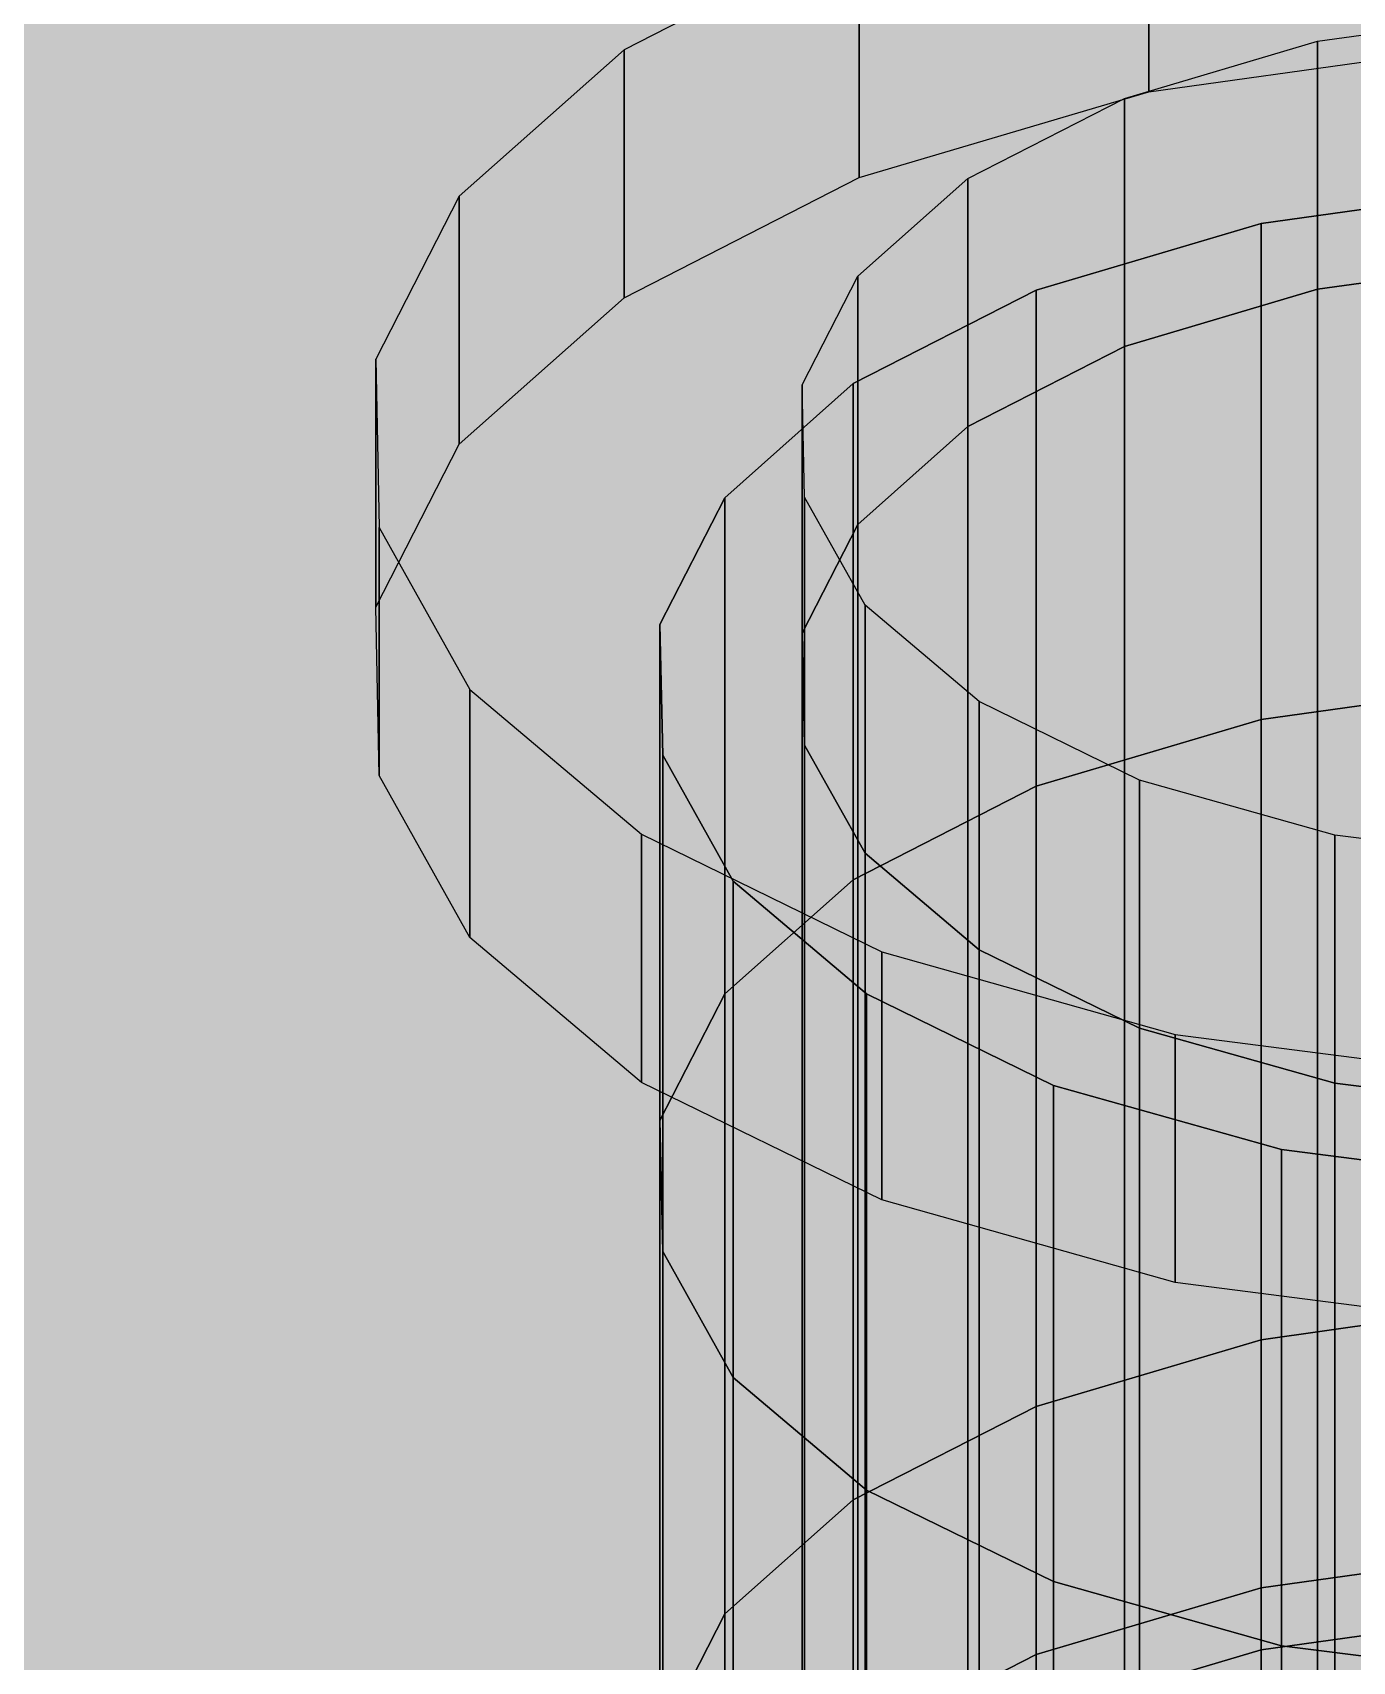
# Model space of a CAD drawing. Header units: millimetres. Extents: x 50 to 612415, y 2 to 4150.
# Drawn here: x 484227.06 to 484241.64, y 1989.21 to 2007.19 of the extents above; entities that cross this region are included whole.
import ezdxf

# ---------------------------------------------------------------- set-up
doc = ezdxf.new("R2010")
doc.units = ezdxf.units.MM
doc.layers.add('HATCH', color=8, linetype='Continuous', lineweight=9)
doc.layers.add('OUTLINE', color=7, linetype='Continuous', lineweight=25)

msp = doc.modelspace()

# ---------------------------------------------------------------- hatches: boundary and pattern name
at = {"layer": 'HATCH', "true_color": 0xccae87}
for points in [[(484234.708, 2002.056), (484038.756, 2077.329), (484036.735, 2076.296)], [(484038.756, 2077.329), (484243.416, 2005.474), (484246.306, 2005.49)], [(484038.756, 2077.329), (484246.306, 2005.49), (484249.105, 2005.131)], [(484038.756, 2077.329), (484240.633, 2005.085), (484243.416, 2005.474)], [(484038.756, 2077.329), (484238.146, 2004.349), (484240.633, 2005.085)], [(484038.756, 2077.329), (484236.125, 2003.316), (484238.146, 2004.349)], [(484234.708, 2002.056), (484236.125, 2003.316), (484038.756, 2077.329)], [(483655.087, 1297.024), (484234.023, 1999.212), (484023.257, 2076.222)], [(484234.708, 2002.056), (484025.776, 2075.514), (484023.257, 2076.222)], [(484233.991, 2000.657), (484234.708, 2002.056), (484023.257, 2076.222)], [(484234.023, 1999.212), (484233.991, 2000.657), (484023.257, 2076.222)], [(484234.708, 2002.056), (484036.735, 2076.296), (484034.248, 2075.56)], [(484234.708, 2002.056), (484028.575, 2075.155), (484025.776, 2075.514)], [(484234.708, 2002.056), (484034.248, 2075.56), (484031.465, 2075.171)], [(484234.708, 2002.056), (484031.465, 2075.171), (484028.575, 2075.155)], [(484040.173, 2073.11), (484038.756, 2071.851), (484251.624, 1998.944)], [(484251.624, 1998.944), (484038.756, 2071.851), (484040.173, 2073.11)], [(484760.546, 2048.287), (484040.173, 2073.11), (484251.624, 1998.944)], [(484251.624, 1998.944), (484040.173, 2073.11), (484760.546, 2048.287)], [(484234.708, 1996.578), (484038.756, 2071.851), (484036.735, 2070.818)], [(484036.735, 2070.818), (484038.756, 2071.851), (484234.708, 1996.578)], [(484038.756, 2071.851), (484243.416, 1999.996), (484246.306, 2000.012)], [(484246.306, 2000.012), (484243.416, 1999.996), (484038.756, 2071.851)], [(484038.756, 2071.851), (484246.306, 2000.012), (484249.105, 1999.653)], [(484249.105, 1999.653), (484246.306, 2000.012), (484038.756, 2071.851)], [(484038.756, 2071.851), (484240.633, 1999.606), (484243.416, 1999.996)], [(484243.416, 1999.996), (484240.633, 1999.606), (484038.756, 2071.851)], [(484038.756, 2071.851), (484249.105, 1999.653), (484251.624, 1998.944)], [(484251.624, 1998.944), (484249.105, 1999.653), (484038.756, 2071.851)], [(484038.756, 2071.851), (484238.146, 1998.87), (484240.633, 1999.606)], [(484240.633, 1999.606), (484238.146, 1998.87), (484038.756, 2071.851)], [(484038.756, 2071.851), (484236.125, 1997.837), (484238.146, 1998.87)], [(484238.146, 1998.87), (484236.125, 1997.837), (484038.756, 2071.851)], [(484234.708, 1996.578), (484236.125, 1997.837), (484038.756, 2071.851)], [(484038.756, 2071.851), (484236.125, 1997.837), (484234.708, 1996.578)], [(484234.708, 1996.578), (484036.735, 2070.818), (484034.248, 2070.082)], [(484034.248, 2070.082), (484036.735, 2070.818), (484234.708, 1996.578)], [(483655.087, 1291.545), (484234.023, 1993.733), (484023.257, 2070.744)], [(484023.257, 2070.744), (484234.023, 1993.733), (483655.087, 1291.545)], [(484234.708, 1996.578), (484025.776, 2070.035), (484023.257, 2070.744)], [(484023.257, 2070.744), (484025.776, 2070.035), (484234.708, 1996.578)], [(484233.991, 1995.178), (484234.708, 1996.578), (484023.257, 2070.744)], [(484023.257, 2070.744), (484234.708, 1996.578), (484233.991, 1995.178)], [(484234.023, 1993.733), (484233.991, 1995.178), (484023.257, 2070.744)], [(484023.257, 2070.744), (484233.991, 1995.178), (484234.023, 1993.733)], [(484234.708, 1996.578), (484028.575, 2069.676), (484025.776, 2070.035)], [(484025.776, 2070.035), (484028.575, 2069.676), (484234.708, 1996.578)], [(484234.708, 1996.578), (484034.248, 2070.082), (484031.465, 2069.692)], [(484031.465, 2069.692), (484034.248, 2070.082), (484234.708, 1996.578)], [(484028.575, 2069.676), (484031.465, 2069.692), (484234.708, 1996.578)], [(484234.708, 1996.578), (484031.465, 2069.692), (484028.575, 2069.676)], [(484040.173, 2066.262), (484038.756, 2065.003), (484251.624, 1992.096)], [(484251.624, 1992.096), (484038.756, 2065.003), (484040.173, 2066.262)], [(484760.546, 2041.439), (484040.173, 2066.262), (484251.624, 1992.096)], [(484251.624, 1992.096), (484040.173, 2066.262), (484760.546, 2041.439)], [(484234.708, 1989.73), (484038.756, 2065.003), (484036.735, 2063.97)], [(484036.735, 2063.97), (484038.756, 2065.003), (484234.708, 1989.73)], [(484038.756, 2065.003), (484243.416, 1993.148), (484246.306, 1993.164)], [(484246.306, 1993.164), (484243.416, 1993.148), (484038.756, 2065.003)], [(484038.756, 2065.003), (484246.306, 1993.164), (484249.105, 1992.805)], [(484249.105, 1992.805), (484246.306, 1993.164), (484038.756, 2065.003)], [(484038.756, 2065.003), (484240.633, 1992.758), (484243.416, 1993.148)], [(484243.416, 1993.148), (484240.633, 1992.758), (484038.756, 2065.003)], [(484038.756, 2065.003), (484249.105, 1992.805), (484251.624, 1992.096)], [(484251.624, 1992.096), (484249.105, 1992.805), (484038.756, 2065.003)], [(484038.756, 2065.003), (484238.146, 1992.022), (484240.633, 1992.758)], [(484240.633, 1992.758), (484238.146, 1992.022), (484038.756, 2065.003)], [(484038.756, 2065.003), (484236.125, 1990.989), (484238.146, 1992.022)], [(484238.146, 1992.022), (484236.125, 1990.989), (484038.756, 2065.003)], [(484234.708, 1989.73), (484236.125, 1990.989), (484038.756, 2065.003)], [(484038.756, 2065.003), (484236.125, 1990.989), (484234.708, 1989.73)], [(484234.708, 1989.73), (484036.735, 2063.97), (484034.248, 2063.234)], [(484034.248, 2063.234), (484036.735, 2063.97), (484234.708, 1989.73)], [(483655.087, 1284.697), (484234.023, 1986.885), (484023.257, 2063.896)], [(484023.257, 2063.896), (484234.023, 1986.885), (483655.087, 1284.697)], [(484234.708, 1989.73), (484025.776, 2063.187), (484023.257, 2063.896)], [(484023.257, 2063.896), (484025.776, 2063.187), (484234.708, 1989.73)], [(484233.991, 1988.33), (484234.708, 1989.73), (484023.257, 2063.896)], [(484023.257, 2063.896), (484234.708, 1989.73), (484233.991, 1988.33)], [(484234.023, 1986.885), (484233.991, 1988.33), (484023.257, 2063.896)], [(484023.257, 2063.896), (484233.991, 1988.33), (484234.023, 1986.885)], [(484040.173, 2063.523), (484038.756, 2062.264), (484251.624, 1989.357)], [(484251.624, 1989.357), (484038.756, 2062.264), (484040.173, 2063.523)], [(484758.648, 2037.434), (484040.173, 2063.523), (484251.624, 1989.357)], [(484251.624, 1989.357), (484040.173, 2063.523), (484758.648, 2037.434)], [(484234.708, 1989.73), (484034.248, 2063.234), (484031.465, 2062.844)], [(484031.465, 2062.844), (484034.248, 2063.234), (484234.708, 1989.73)], [(484234.708, 1989.73), (484028.575, 2062.828), (484025.776, 2063.187)], [(484025.776, 2063.187), (484028.575, 2062.828), (484234.708, 1989.73)], [(484028.575, 2062.828), (484031.465, 2062.844), (484234.708, 1989.73)], [(484234.708, 1989.73), (484031.465, 2062.844), (484028.575, 2062.828)], [(484040.173, 2062.838), (484038.756, 2061.579), (484251.624, 1988.672)], [(484251.624, 1988.672), (484038.756, 2061.579), (484040.173, 2062.838)], [(484758.174, 2036.433), (484040.173, 2062.838), (484251.624, 1988.672)], [(484251.624, 1988.672), (484040.173, 2062.838), (484758.174, 2036.433)], [(484234.708, 1986.991), (484038.756, 2062.264), (484036.735, 2061.231)], [(484036.735, 2061.231), (484038.756, 2062.264), (484234.708, 1986.991)], [(484038.756, 2062.264), (484243.416, 1990.408), (484246.306, 1990.424)], [(484246.306, 1990.424), (484243.416, 1990.408), (484038.756, 2062.264)], [(484038.756, 2062.264), (484246.306, 1990.424), (484249.105, 1990.066)], [(484249.105, 1990.066), (484246.306, 1990.424), (484038.756, 2062.264)], [(484038.756, 2062.264), (484240.633, 1990.019), (484243.416, 1990.408)], [(484243.416, 1990.408), (484240.633, 1990.019), (484038.756, 2062.264)], [(484038.756, 2062.264), (484249.105, 1990.066), (484251.624, 1989.357)], [(484251.624, 1989.357), (484249.105, 1990.066), (484038.756, 2062.264)], [(484038.756, 2062.264), (484238.146, 1989.283), (484240.633, 1990.019)], [(484240.633, 1990.019), (484238.146, 1989.283), (484038.756, 2062.264)], [(484038.756, 2062.264), (484236.125, 1988.25), (484238.146, 1989.283)], [(484238.146, 1989.283), (484236.125, 1988.25), (484038.756, 2062.264)], [(484234.708, 1986.991), (484236.125, 1988.25), (484038.756, 2062.264)], [(484038.756, 2062.264), (484236.125, 1988.25), (484234.708, 1986.991)], [(484234.708, 1986.306), (484038.756, 2061.579), (484036.735, 2060.546)], [(484036.735, 2060.546), (484038.756, 2061.579), (484234.708, 1986.306)], [(484038.756, 2061.579), (484243.416, 1989.724), (484246.306, 1989.74)], [(484246.306, 1989.74), (484243.416, 1989.724), (484038.756, 2061.579)], [(484038.756, 2061.579), (484246.306, 1989.74), (484249.105, 1989.381)], [(484249.105, 1989.381), (484246.306, 1989.74), (484038.756, 2061.579)], [(484038.756, 2061.579), (484240.633, 1989.334), (484243.416, 1989.724)], [(484243.416, 1989.724), (484240.633, 1989.334), (484038.756, 2061.579)], [(484038.756, 2061.579), (484249.105, 1989.381), (484251.624, 1988.672)], [(484251.624, 1988.672), (484249.105, 1989.381), (484038.756, 2061.579)], [(484038.756, 2061.579), (484238.146, 1988.598), (484240.633, 1989.334)], [(484240.633, 1989.334), (484238.146, 1988.598), (484038.756, 2061.579)], [(484038.756, 2061.579), (484236.125, 1987.565), (484238.146, 1988.598)], [(484238.146, 1988.598), (484236.125, 1987.565), (484038.756, 2061.579)], [(484234.708, 1986.306), (484236.125, 1987.565), (484038.756, 2061.579)], [(484038.756, 2061.579), (484236.125, 1987.565), (484234.708, 1986.306)], [(484234.708, 1986.991), (484036.735, 2061.231), (484034.248, 2060.494)], [(484034.248, 2060.494), (484036.735, 2061.231), (484234.708, 1986.991)], [(484234.708, 1986.991), (484025.776, 2060.448), (484023.257, 2061.157)], [(484023.257, 2061.157), (484025.776, 2060.448), (484234.708, 1986.991)], [(484233.991, 1985.591), (484234.708, 1986.991), (484023.257, 2061.157)], [(484023.257, 2061.157), (484234.708, 1986.991), (484233.991, 1985.591)], [(484234.708, 1986.991), (484028.575, 2060.089), (484025.776, 2060.448)], [(484025.776, 2060.448), (484028.575, 2060.089), (484234.708, 1986.991)], [(484234.708, 1986.991), (484034.248, 2060.494), (484031.465, 2060.105)], [(484031.465, 2060.105), (484034.248, 2060.494), (484234.708, 1986.991)], [(484028.575, 2060.089), (484031.465, 2060.105), (484234.708, 1986.991)], [(484234.708, 1986.991), (484031.465, 2060.105), (484028.575, 2060.089)], [(484040.173, 2059.414), (484038.756, 2058.155), (484251.624, 1985.248)], [(484251.624, 1985.248), (484038.756, 2058.155), (484040.173, 2059.414)], [(484755.802, 2031.428), (484040.173, 2059.414), (484251.624, 1985.248)], [(484251.624, 1985.248), (484040.173, 2059.414), (484755.802, 2031.428)], [(484038.756, 2058.155), (484243.416, 1986.3), (484246.306, 1986.316)], [(484246.306, 1986.316), (484243.416, 1986.3), (484038.756, 2058.155)], [(484038.756, 2058.155), (484246.306, 1986.316), (484249.105, 1985.957)], [(484249.105, 1985.957), (484246.306, 1986.316), (484038.756, 2058.155)], [(484038.756, 2058.155), (484240.633, 1985.91), (484243.416, 1986.3)], [(484243.416, 1986.3), (484240.633, 1985.91), (484038.756, 2058.155)], [(484038.756, 2058.155), (484249.105, 1985.957), (484251.624, 1985.248)], [(484251.624, 1985.248), (484249.105, 1985.957), (484038.756, 2058.155)], [(484038.756, 2058.155), (484238.146, 1985.174), (484240.633, 1985.91)], [(484240.633, 1985.91), (484238.146, 1985.174), (484038.756, 2058.155)], [(484038.756, 2058.155), (484236.125, 1984.141), (484238.146, 1985.174)], [(484238.146, 1985.174), (484236.125, 1984.141), (484038.756, 2058.155)], [(484251.624, 1979.77), (484040.173, 2053.936), (484752.006, 2023.419)], [(483655.087, 1297.024), (484234.801, 1997.82), (484234.023, 1999.212)], [(483655.087, 1297.024), (484236.274, 1996.577), (484234.801, 1997.82)], [(483655.087, 1297.024), (484238.339, 1995.566), (484236.274, 1996.577)], [(483655.087, 1297.024), (484240.858, 1994.858), (484238.339, 1995.566)], [(483655.087, 1297.024), (484243.658, 1994.499), (484240.858, 1994.858)], [(483655.087, 1297.024), (484246.547, 1994.515), (484243.658, 1994.499)], [(483655.087, 1291.545), (484234.801, 1992.342), (484234.023, 1993.733)], [(484234.023, 1993.733), (484234.801, 1992.342), (483655.087, 1291.545)], [(483655.087, 1291.545), (484236.274, 1991.098), (484234.801, 1992.342)], [(484234.801, 1992.342), (484236.274, 1991.098), (483655.087, 1291.545)], [(483655.087, 1291.545), (484238.339, 1990.088), (484236.274, 1991.098)], [(484236.274, 1991.098), (484238.339, 1990.088), (483655.087, 1291.545)], [(483655.087, 1291.545), (484240.858, 1989.379), (484238.339, 1990.088)], [(484238.339, 1990.088), (484240.858, 1989.379), (483655.087, 1291.545)], [(483655.087, 1291.545), (484243.658, 1989.021), (484240.858, 1989.379)], [(484240.858, 1989.379), (484243.658, 1989.021), (483655.087, 1291.545)]]:
    msp.add_hatch(color=43, dxfattribs=at).paths.add_polyline_path(points)
at = {"layer": 'HATCH', "true_color": 0xaeb3b7}
for points in [[(484239.391, 2006.539), (484242.969, 2007.04), (484242.969, 2009.779), (484239.391, 2009.278)], [(484243.64, 2004.691), (484241.254, 2004.358), (484241.254, 2007.097), (484243.64, 2007.431)], [(484240.633, 1983.171), (484243.416, 1983.56), (484243.416, 2005.474), (484240.633, 2005.085)], [(484243.64, 1982.778), (484241.254, 1982.444), (484241.254, 2004.358), (484243.64, 2004.691)], [(484241.447, 1995.592), (484243.847, 1995.284), (484243.847, 1998.023), (484241.447, 1998.331)], [(484243.279, 1992.929), (484239.68, 1993.39), (484239.68, 1996.129), (484243.279, 1995.668)], [(484241.447, 1973.678), (484243.847, 1973.37), (484243.847, 1995.284), (484241.447, 1995.592)], [(484243.658, 1972.585), (484240.858, 1972.944), (484240.858, 1994.858), (484243.658, 1994.499)]]:
    msp.add_hatch(color=253, dxfattribs=at).paths.add_polyline_path(points)
at = {"layer": 'HATCH', "true_color": 0xb7bcc0}
for points in [[(484239.391, 2009.278), (484236.193, 2008.332), (484233.595, 2007.004)], [(484239.391, 2009.278), (484233.595, 2007.004), (484243.64, 2007.431)], [(484233.595, 2007.004), (484241.254, 2007.097), (484243.64, 2007.431)], [(484233.595, 2007.004), (484239.123, 2006.466), (484241.254, 2007.097)], [(484236.176, 2004.501), (484233.595, 2007.004), (484231.773, 2005.385)], [(484233.595, 2007.004), (484237.391, 2005.58), (484239.123, 2006.466)], [(484236.176, 2004.501), (484237.391, 2005.58), (484233.595, 2007.004)], [(484239.391, 2006.539), (484242.969, 2007.04), (484258.071, 2002.79)], [(484233.595, 2004.265), (484236.193, 2005.593), (484239.391, 2006.539)], [(484243.64, 2004.691), (484233.595, 2004.265), (484239.391, 2006.539)], [(484246.117, 2004.705), (484243.64, 2004.691), (484239.391, 2006.539)], [(484248.516, 2004.398), (484246.117, 2004.705), (484239.391, 2006.539)], [(484248.516, 2004.398), (484239.391, 2006.539), (484258.071, 2002.79)], [(484249.105, 2005.131), (484243.416, 2005.474), (484240.633, 2005.085)], [(484236.176, 2004.501), (484231.773, 2005.385), (484230.851, 2003.585)], [(484249.105, 2005.131), (484240.633, 2005.085), (484238.146, 2004.349)], [(484249.105, 2005.131), (484238.146, 2004.349), (484243.64, 2004.691)], [(484243.64, 2004.691), (484241.254, 2004.358), (484233.595, 2004.265)], [(484238.146, 2004.349), (484241.254, 2004.358), (484243.64, 2004.691)], [(484236.176, 2004.501), (484230.851, 2003.585), (484230.891, 2001.727)], [(484236.176, 2004.501), (484230.891, 2001.727), (484231.892, 1999.938)], [(484235.561, 2003.301), (484236.176, 2004.501), (484231.892, 1999.938)], [(484231.773, 2002.646), (484233.595, 2004.265), (484236.176, 2001.762)], [(484241.254, 2004.358), (484239.123, 2003.727), (484233.595, 2004.265)], [(484239.123, 2003.727), (484237.391, 2002.841), (484233.595, 2004.265)], [(484233.595, 2004.265), (484237.391, 2002.841), (484236.176, 2001.762)], [(484238.146, 2004.349), (484236.125, 2003.316), (484241.254, 2004.358)], [(484236.125, 2003.316), (484239.123, 2003.727), (484241.254, 2004.358)], [(484236.125, 2003.316), (484237.391, 2002.841), (484239.123, 2003.727)], [(484235.588, 2002.063), (484235.561, 2003.301), (484231.892, 1999.938)], [(484236.176, 2001.762), (484236.125, 2003.316), (484234.708, 2002.056)], [(484236.176, 2001.762), (484237.391, 2002.841), (484236.125, 2003.316)], [(484230.851, 2000.846), (484231.773, 2002.646), (484236.176, 2001.762)], [(484236.256, 2000.87), (484235.588, 2002.063), (484231.892, 1999.938)], [(484236.176, 2001.762), (484234.708, 2002.056), (484233.991, 2000.657)], [(484230.891, 1998.988), (484230.851, 2000.846), (484236.176, 2001.762)], [(484231.892, 1997.199), (484230.891, 1998.988), (484236.176, 2001.762)], [(484231.892, 1997.199), (484236.176, 2001.762), (484235.561, 2000.562)], [(484236.176, 2001.762), (484233.991, 2000.657), (484234.023, 1999.212)], [(484235.561, 2000.562), (484236.176, 2001.762), (484234.023, 1999.212)], [(484231.892, 1999.938), (484237.518, 1999.804), (484236.256, 2000.87)], [(484231.892, 1997.199), (484235.561, 2000.562), (484235.588, 1999.324)], [(484235.588, 1999.324), (484235.561, 2000.562), (484234.023, 1999.212)], [(484231.892, 1999.938), (484239.288, 1998.938), (484237.518, 1999.804)], [(484231.892, 1999.938), (484241.447, 1998.331), (484239.288, 1998.938)], [(484231.892, 1999.938), (484233.786, 1998.34), (484236.442, 1997.04)], [(484231.892, 1999.938), (484250.573, 1996.189), (484241.447, 1998.331)], [(484231.892, 1999.938), (484236.442, 1997.04), (484239.68, 1996.129)], [(484231.892, 1999.938), (484246.995, 1995.689), (484250.573, 1996.189)], [(484231.892, 1999.938), (484239.68, 1996.129), (484243.279, 1995.668)], [(484231.892, 1999.938), (484243.279, 1995.668), (484246.995, 1995.689)], [(484231.892, 1997.199), (484235.588, 1999.324), (484236.256, 1998.131)], [(484236.256, 1998.131), (484235.588, 1999.324), (484234.023, 1999.212)], [(484237.518, 1997.065), (484236.256, 1998.131), (484234.023, 1999.212)], [(484234.023, 1999.212), (484234.801, 1997.82), (484236.274, 1996.577)], [(484234.023, 1999.212), (484236.274, 1996.577), (484238.339, 1995.566)], [(484237.518, 1997.065), (484234.023, 1999.212), (484240.858, 1994.858)], [(484234.023, 1999.212), (484238.339, 1995.566), (484240.858, 1994.858)], [(484250.573, 1996.189), (484243.847, 1998.023), (484241.447, 1998.331)], [(484236.256, 1998.131), (484237.518, 1997.065), (484231.892, 1997.199)], [(484237.518, 1997.065), (484239.288, 1996.199), (484231.892, 1997.199)], [(484239.288, 1996.199), (484241.447, 1995.592), (484231.892, 1997.199)], [(484236.442, 1994.301), (484233.786, 1995.6), (484231.892, 1997.199)], [(484241.447, 1995.592), (484250.573, 1993.45), (484231.892, 1997.199)], [(484239.68, 1993.39), (484236.442, 1994.301), (484231.892, 1997.199)], [(484250.573, 1993.45), (484246.995, 1992.949), (484231.892, 1997.199)], [(484243.279, 1992.929), (484239.68, 1993.39), (484231.892, 1997.199)], [(484246.995, 1992.949), (484243.279, 1992.929), (484231.892, 1997.199)], [(484240.858, 1994.858), (484239.288, 1996.199), (484237.518, 1997.065)], [(484240.858, 1994.858), (484241.447, 1995.592), (484239.288, 1996.199)], [(484240.858, 1994.858), (484251.817, 1995.641), (484246.324, 1995.298)], [(484240.858, 1994.858), (484249.33, 1994.904), (484251.817, 1995.641)], [(484240.858, 1994.858), (484243.847, 1995.284), (484241.447, 1995.592)], [(484241.447, 1995.592), (484243.847, 1995.284), (484250.573, 1993.45)], [(484240.858, 1994.858), (484246.324, 1995.298), (484243.847, 1995.284)], [(484240.858, 1994.858), (484246.547, 1994.515), (484249.33, 1994.904)], [(484240.858, 1994.858), (484243.658, 1994.499), (484246.547, 1994.515)]]:
    msp.add_hatch(color=9, dxfattribs=at).paths.add_polyline_path(points)
at = {"layer": 'HATCH', "true_color": 0xadb2b6}
for points in [[(484236.193, 2005.593), (484239.391, 2006.539), (484239.391, 2009.278), (484236.193, 2008.332)], [(484241.254, 2004.358), (484239.123, 2003.727), (484239.123, 2006.466), (484241.254, 2007.097)], [(484238.146, 1982.435), (484240.633, 1983.171), (484240.633, 2005.085), (484238.146, 2004.349)], [(484241.254, 1982.444), (484239.123, 1981.813), (484239.123, 2003.727), (484241.254, 2004.358)], [(484239.288, 1996.199), (484241.447, 1995.592), (484241.447, 1998.331), (484239.288, 1998.938)], [(484239.68, 1993.39), (484236.442, 1994.301), (484236.442, 1997.04), (484239.68, 1996.129)], [(484239.288, 1974.285), (484241.447, 1973.678), (484241.447, 1995.592), (484239.288, 1996.199)], [(484240.858, 1972.944), (484238.339, 1973.653), (484238.339, 1995.566), (484240.858, 1994.858)]]:
    msp.add_hatch(color=253, dxfattribs=at).paths.add_polyline_path(points)
at = {"layer": 'HATCH', "true_color": 0xabb0b4}
for points in [[(484233.595, 2004.265), (484236.193, 2005.593), (484236.193, 2008.332), (484233.595, 2007.004)], [(484239.123, 2003.727), (484237.391, 2002.841), (484237.391, 2005.58), (484239.123, 2006.466)], [(484236.125, 1981.402), (484238.146, 1982.435), (484238.146, 2004.349), (484236.125, 2003.316)], [(484239.123, 1981.813), (484237.391, 1980.928), (484237.391, 2002.841), (484239.123, 2003.727)], [(484237.518, 1997.065), (484239.288, 1996.199), (484239.288, 1998.938), (484237.518, 1999.804)], [(484236.442, 1994.301), (484233.786, 1995.6), (484233.786, 1998.34), (484236.442, 1997.04)], [(484237.518, 1975.151), (484239.288, 1974.285), (484239.288, 1996.199), (484237.518, 1997.065)], [(484238.339, 1973.653), (484236.274, 1974.663), (484236.274, 1996.577), (484238.339, 1995.566)]]:
    msp.add_hatch(color=253, dxfattribs=at).paths.add_polyline_path(points)
at = {"layer": 'HATCH', "true_color": 0xa8aeb1}
for points in [[(484231.773, 2002.646), (484233.595, 2004.265), (484233.595, 2007.004), (484231.773, 2005.385)], [(484237.391, 2002.841), (484236.176, 2001.762), (484236.176, 2004.501), (484237.391, 2005.58)], [(484234.708, 1980.143), (484236.125, 1981.402), (484236.125, 2003.316), (484234.708, 2002.056)], [(484237.391, 1980.928), (484236.176, 1979.848), (484236.176, 2001.762), (484237.391, 2002.841)]]:
    msp.add_hatch(color=253, dxfattribs=at).paths.add_polyline_path(points)
at = {"layer": 'HATCH', "true_color": 0xc2a680}
for points in [[(484243.416, 1999.996), (484240.633, 1999.606), (484240.633, 2005.085), (484243.416, 2005.474)], [(484243.416, 1993.148), (484240.633, 1992.758), (484240.633, 1999.606), (484243.416, 1999.996)], [(484240.858, 1989.379), (484243.658, 1989.021), (484243.658, 1994.499), (484240.858, 1994.858)], [(484243.416, 1990.408), (484240.633, 1990.019), (484240.633, 1992.758), (484243.416, 1993.148)], [(484243.416, 1989.724), (484240.633, 1989.334), (484240.633, 1990.019), (484243.416, 1990.408)], [(484243.416, 1986.3), (484240.633, 1985.91), (484240.633, 1989.334), (484243.416, 1989.724)], [(484240.858, 1982.531), (484243.658, 1982.173), (484243.658, 1989.021), (484240.858, 1989.379)]]:
    msp.add_hatch(color=43, dxfattribs=at).paths.add_polyline_path(points)
at = {"layer": 'HATCH', "true_color": 0xa6abae}
for points in [[(484230.851, 2000.846), (484231.773, 2002.646), (484231.773, 2005.385), (484230.851, 2003.585)], [(484236.176, 2001.762), (484235.561, 2000.562), (484235.561, 2003.301), (484236.176, 2004.501)], [(484233.991, 1978.743), (484234.708, 1980.143), (484234.708, 2002.056), (484233.991, 2000.657)], [(484235.588, 1999.324), (484236.256, 1998.131), (484236.256, 2000.87), (484235.588, 2002.063)], [(484231.892, 1997.199), (484230.891, 1998.988), (484230.891, 2001.727), (484231.892, 1999.938)], [(484236.176, 1979.848), (484235.561, 1978.648), (484235.561, 2000.562), (484236.176, 2001.762)], [(484234.801, 1975.907), (484234.023, 1977.298), (484234.023, 1999.212), (484234.801, 1997.82)], [(484235.588, 1977.41), (484236.256, 1976.217), (484236.256, 1998.131), (484235.588, 1999.324)]]:
    msp.add_hatch(color=253, dxfattribs=at).paths.add_polyline_path(points)
at = {"layer": 'HATCH', "true_color": 0xc0a480}
for points in [[(484240.633, 1999.606), (484238.146, 1998.87), (484238.146, 2004.349), (484240.633, 2005.085)], [(484240.633, 1992.758), (484238.146, 1992.022), (484238.146, 1998.87), (484240.633, 1999.606)], [(484240.633, 1990.019), (484238.146, 1989.283), (484238.146, 1992.022), (484240.633, 1992.758)], [(484240.633, 1989.334), (484238.146, 1988.598), (484238.146, 1989.283), (484240.633, 1990.019)], [(484240.633, 1985.91), (484238.146, 1985.174), (484238.146, 1988.598), (484240.633, 1989.334)]]:
    msp.add_hatch(color=33, dxfattribs=at).paths.add_polyline_path(points)
at = {"layer": 'HATCH', "true_color": 0xbea37e}
for points in [[(484238.146, 1998.87), (484236.125, 1997.837), (484236.125, 2003.316), (484238.146, 2004.349)], [(484238.146, 1992.022), (484236.125, 1990.989), (484236.125, 1997.837), (484238.146, 1998.87)], [(484238.146, 1989.283), (484236.125, 1988.25), (484236.125, 1990.989), (484238.146, 1992.022)], [(484238.146, 1988.598), (484236.125, 1987.565), (484236.125, 1988.25), (484238.146, 1989.283)]]:
    msp.add_hatch(color=33, dxfattribs=at).paths.add_polyline_path(points)
at = {"layer": 'HATCH', "true_color": 0xa3a8ab}
for points in [[(484230.891, 1998.988), (484230.851, 2000.846), (484230.851, 2003.585), (484230.891, 2001.727)], [(484235.561, 2000.562), (484235.588, 1999.324), (484235.588, 2002.063), (484235.561, 2003.301)], [(484234.023, 1977.298), (484233.991, 1978.743), (484233.991, 2000.657), (484234.023, 1999.212)], [(484235.561, 1978.648), (484235.588, 1977.41), (484235.588, 1999.324), (484235.561, 2000.562)]]:
    msp.add_hatch(color=253, dxfattribs=at).paths.add_polyline_path(points)
at = {"layer": 'HATCH', "true_color": 0xbca07c}
for points in [[(484236.125, 1997.837), (484234.708, 1996.578), (484234.708, 2002.056), (484236.125, 2003.316)], [(484236.125, 1990.989), (484234.708, 1989.73), (484234.708, 1996.578), (484236.125, 1997.837)], [(484236.125, 1988.25), (484234.708, 1986.991), (484234.708, 1989.73), (484236.125, 1990.989)]]:
    msp.add_hatch(color=33, dxfattribs=at).paths.add_polyline_path(points)
at = {"layer": 'HATCH', "true_color": 0xb99e7a}
for points in [[(484234.708, 1996.578), (484233.991, 1995.178), (484233.991, 2000.657), (484234.708, 2002.056)], [(484234.023, 1993.733), (484234.801, 1992.342), (484234.801, 1997.82), (484234.023, 1999.212)], [(484234.708, 1989.73), (484233.991, 1988.33), (484233.991, 1995.178), (484234.708, 1996.578)], [(484234.023, 1986.885), (484234.801, 1985.494), (484234.801, 1992.342), (484234.023, 1993.733)], [(484234.708, 1986.991), (484233.991, 1985.591), (484233.991, 1988.33), (484234.708, 1989.73)]]:
    msp.add_hatch(color=33, dxfattribs=at).paths.add_polyline_path(points)
at = {"layer": 'HATCH', "true_color": 0xa9aeb1}
for points in [[(484236.256, 1998.131), (484237.518, 1997.065), (484237.518, 1999.804), (484236.256, 2000.87)], [(484233.786, 1995.6), (484231.892, 1997.199), (484231.892, 1999.938), (484233.786, 1998.34)], [(484236.256, 1976.217), (484237.518, 1975.151), (484237.518, 1997.065), (484236.256, 1998.131)], [(484236.274, 1974.663), (484234.801, 1975.907), (484234.801, 1997.82), (484236.274, 1996.577)]]:
    msp.add_hatch(color=253, dxfattribs=at).paths.add_polyline_path(points)
at = {"layer": 'HATCH', "true_color": 0xb69b78}
for points in [[(484233.991, 1995.178), (484234.023, 1993.733), (484234.023, 1999.212), (484233.991, 2000.657)], [(484233.991, 1988.33), (484234.023, 1986.885), (484234.023, 1993.733), (484233.991, 1995.178)]]:
    msp.add_hatch(color=33, dxfattribs=at).paths.add_polyline_path(points)
at = {"layer": 'HATCH', "true_color": 0xbca17d}
for points in [[(484234.801, 1992.342), (484236.274, 1991.098), (484236.274, 1996.577), (484234.801, 1997.82)], [(484234.801, 1985.494), (484236.274, 1984.25), (484236.274, 1991.098), (484234.801, 1992.342)]]:
    msp.add_hatch(color=33, dxfattribs=at).paths.add_polyline_path(points)
at = {"layer": 'HATCH', "true_color": 0xbfa37e}
for points in [[(484236.274, 1991.098), (484238.339, 1990.088), (484238.339, 1995.566), (484236.274, 1996.577)], [(484236.274, 1984.25), (484238.339, 1983.24), (484238.339, 1990.088), (484236.274, 1991.098)]]:
    msp.add_hatch(color=33, dxfattribs=at).paths.add_polyline_path(points)
at = {"layer": 'HATCH', "true_color": 0xc1a580}
for points in [[(484238.339, 1990.088), (484240.858, 1989.379), (484240.858, 1994.858), (484238.339, 1995.566)], [(484238.339, 1983.24), (484240.858, 1982.531), (484240.858, 1989.379), (484238.339, 1990.088)]]:
    msp.add_hatch(color=33, dxfattribs=at).paths.add_polyline_path(points)

# ---------------------------------------------------------------- linework, layer by layer
at = {"layer": 'OUTLINE', "color": 139, "true_color": 0x42544a}
for p, q in [((484239.391, 2009.278), (484239.391, 2006.539)), ((484239.391, 2006.539), (484239.391, 2009.278)), ((484236.193, 2008.332), (484233.595, 2007.004)), ((484236.193, 2008.332), (484233.595, 2007.004)), ((484236.193, 2008.332), (484236.193, 2005.593)), ((484236.193, 2005.593), (484236.193, 2008.332)), ((484241.254, 2007.097), (484243.64, 2007.431)), ((484241.254, 2007.097), (484243.64, 2007.431)), ((484239.123, 2006.466), (484241.254, 2007.097)), ((484239.123, 2006.466), (484241.254, 2007.097)), ((484241.254, 2004.358), (484241.254, 2007.097)), ((484241.254, 2007.097), (484241.254, 2004.358)), ((484233.595, 2007.004), (484231.773, 2005.385)), ((484233.595, 2007.004), (484231.773, 2005.385)), ((484233.595, 2007.004), (484233.595, 2004.265)), ((484233.595, 2004.265), (484233.595, 2007.004)), ((484239.391, 2006.539), (484242.969, 2007.04)), ((484239.391, 2006.539), (484242.969, 2007.04)), ((484236.193, 2005.593), (484239.391, 2006.539)), ((484236.193, 2005.593), (484239.391, 2006.539)), ((484237.391, 2005.58), (484239.123, 2006.466)), ((484237.391, 2005.58), (484239.123, 2006.466)), ((484239.123, 2003.727), (484239.123, 2006.466)), ((484239.123, 2006.466), (484239.123, 2003.727)), ((484233.595, 2004.265), (484236.193, 2005.593)), ((484233.595, 2004.265), (484236.193, 2005.593)), ((484236.176, 2004.501), (484237.391, 2005.58)), ((484236.176, 2004.501), (484237.391, 2005.58)), ((484237.391, 2002.841), (484237.391, 2005.58)), ((484237.391, 2005.58), (484237.391, 2002.841)), ((484240.633, 2005.085), (484243.416, 2005.474)), ((484243.416, 2005.474), (484240.633, 2005.085)), ((484240.633, 2005.085), (484243.416, 2005.474)), ((484243.416, 2005.474), (484240.633, 2005.085)), ((484231.773, 2005.385), (484230.851, 2003.585)), ((484231.773, 2005.385), (484230.851, 2003.585)), ((484231.773, 2005.385), (484231.773, 2002.646)), ((484231.773, 2002.646), (484231.773, 2005.385)), ((484238.146, 2004.349), (484240.633, 2005.085)), ((484240.633, 2005.085), (484238.146, 2004.349)), ((484238.146, 2004.349), (484240.633, 2005.085)), ((484240.633, 2005.085), (484238.146, 2004.349)), ((484240.633, 2005.085), (484240.633, 1983.171)), ((484240.633, 1983.171), (484240.633, 2005.085)), ((484240.633, 1999.606), (484240.633, 2005.085)), ((484240.633, 2005.085), (484240.633, 1999.606)), ((484241.254, 2004.358), (484243.64, 2004.691)), ((484241.254, 2004.358), (484243.64, 2004.691)), ((484243.64, 2004.691), (484241.254, 2004.358)), ((484243.64, 2004.691), (484241.254, 2004.358)), ((484235.561, 2003.301), (484236.176, 2004.501)), ((484235.561, 2003.301), (484236.176, 2004.501)), ((484236.176, 2001.762), (484236.176, 2004.501)), ((484236.176, 2004.501), (484236.176, 2001.762)), ((484231.773, 2002.646), (484233.595, 2004.265)), ((484231.773, 2002.646), (484233.595, 2004.265)), ((484236.125, 2003.316), (484238.146, 2004.349)), ((484238.146, 2004.349), (484236.125, 2003.316)), ((484236.125, 2003.316), (484238.146, 2004.349)), ((484238.146, 2004.349), (484236.125, 2003.316)), ((484238.146, 2004.349), (484238.146, 1982.435)), ((484238.146, 1982.435), (484238.146, 2004.349)), ((484238.146, 1998.87), (484238.146, 2004.349)), ((484238.146, 2004.349), (484238.146, 1998.87)), ((484239.123, 2003.727), (484241.254, 2004.358)), ((484241.254, 2004.358), (484239.123, 2003.727)), ((484239.123, 2003.727), (484241.254, 2004.358)), ((484241.254, 2004.358), (484239.123, 2003.727)), ((484241.254, 1982.444), (484241.254, 2004.358)), ((484241.254, 2004.358), (484241.254, 1982.444)), ((484237.391, 2002.841), (484239.123, 2003.727)), ((484239.123, 2003.727), (484237.391, 2002.841)), ((484237.391, 2002.841), (484239.123, 2003.727)), ((484239.123, 2003.727), (484237.391, 2002.841)), ((484239.123, 1981.813), (484239.123, 2003.727)), ((484239.123, 2003.727), (484239.123, 1981.813)), ((484230.851, 2003.585), (484230.851, 2000.846)), ((484230.851, 2003.585), (484230.891, 2001.727)), ((484230.851, 2000.846), (484230.851, 2003.585)), ((484230.851, 2003.585), (484230.891, 2001.727)), ((484234.708, 2002.056), (484236.125, 2003.316)), ((484236.125, 2003.316), (484234.708, 2002.056)), ((484234.708, 2002.056), (484236.125, 2003.316)), ((484236.125, 2003.316), (484234.708, 2002.056)), ((484235.561, 2000.562), (484235.561, 2003.301)), ((484235.588, 2002.063), (484235.561, 2003.301)), ((484235.561, 2003.301), (484235.561, 2000.562)), ((484235.588, 2002.063), (484235.561, 2003.301)), ((484236.125, 2003.316), (484236.125, 1981.402)), ((484236.125, 1981.402), (484236.125, 2003.316)), ((484236.125, 1997.837), (484236.125, 2003.316)), ((484236.125, 2003.316), (484236.125, 1997.837)), ((484236.176, 2001.762), (484237.391, 2002.841)), ((484237.391, 2002.841), (484236.176, 2001.762)), ((484236.176, 2001.762), (484237.391, 2002.841)), ((484237.391, 2002.841), (484236.176, 2001.762)), ((484237.391, 1980.928), (484237.391, 2002.841)), ((484237.391, 2002.841), (484237.391, 1980.928)), ((484230.851, 2000.846), (484231.773, 2002.646)), ((484230.851, 2000.846), (484231.773, 2002.646)), ((484233.991, 2000.657), (484234.708, 2002.056)), ((484234.708, 2002.056), (484233.991, 2000.657)), ((484233.991, 2000.657), (484234.708, 2002.056)), ((484234.708, 2002.056), (484233.991, 2000.657)), ((484234.708, 2002.056), (484234.708, 1980.143)), ((484234.708, 1980.143), (484234.708, 2002.056)), ((484234.708, 1996.578), (484234.708, 2002.056)), ((484234.708, 2002.056), (484234.708, 1996.578)), ((484235.588, 1999.324), (484235.588, 2002.063)), ((484236.256, 2000.87), (484235.588, 2002.063)), ((484235.588, 2002.063), (484235.588, 1999.324)), ((484236.256, 2000.87), (484235.588, 2002.063)), ((484230.891, 2001.727), (484230.891, 1998.988)), ((484230.891, 2001.727), (484231.892, 1999.938)), ((484230.891, 1998.988), (484230.891, 2001.727)), ((484230.891, 2001.727), (484231.892, 1999.938)), ((484235.561, 2000.562), (484236.176, 2001.762)), ((484236.176, 2001.762), (484235.561, 2000.562)), ((484235.561, 2000.562), (484236.176, 2001.762)), ((484236.176, 2001.762), (484235.561, 2000.562)), ((484236.176, 1979.848), (484236.176, 2001.762)), ((484236.176, 2001.762), (484236.176, 1979.848)), ((484230.891, 1998.988), (484230.851, 2000.846)), ((484230.891, 1998.988), (484230.851, 2000.846)), ((484236.256, 1998.131), (484236.256, 2000.87)), ((484237.518, 1999.804), (484236.256, 2000.87)), ((484236.256, 2000.87), (484236.256, 1998.131)), ((484237.518, 1999.804), (484236.256, 2000.87)), ((484234.023, 1999.212), (484233.991, 2000.657)), ((484233.991, 2000.657), (484233.991, 1978.743)), ((484233.991, 1978.743), (484233.991, 2000.657)), ((484233.991, 2000.657), (484234.023, 1999.212)), ((484233.991, 1995.178), (484233.991, 2000.657)), ((484234.023, 1999.212), (484233.991, 2000.657)), ((484233.991, 2000.657), (484233.991, 1995.178)), ((484233.991, 2000.657), (484234.023, 1999.212)), ((484235.561, 1978.648), (484235.561, 2000.562)), ((484235.588, 1999.324), (484235.561, 2000.562)), ((484235.561, 2000.562), (484235.561, 1978.648)), ((484235.588, 1999.324), (484235.561, 2000.562)), ((484235.561, 2000.562), (484235.588, 1999.324)), ((484235.561, 2000.562), (484235.588, 1999.324)), ((484231.892, 1999.938), (484231.892, 1997.199)), ((484231.892, 1997.199), (484231.892, 1999.938)), ((484231.892, 1999.938), (484233.786, 1998.34)), ((484231.892, 1999.938), (484233.786, 1998.34)), ((484240.633, 1999.606), (484243.416, 1999.996)), ((484243.416, 1999.996), (484240.633, 1999.606)), ((484240.633, 1999.606), (484243.416, 1999.996)), ((484243.416, 1999.996), (484240.633, 1999.606)), ((484237.518, 1997.065), (484237.518, 1999.804)), ((484239.288, 1998.938), (484237.518, 1999.804)), ((484237.518, 1999.804), (484237.518, 1997.065)), ((484239.288, 1998.938), (484237.518, 1999.804)), ((484238.146, 1998.87), (484240.633, 1999.606)), ((484240.633, 1999.606), (484238.146, 1998.87)), ((484238.146, 1998.87), (484240.633, 1999.606)), ((484240.633, 1999.606), (484238.146, 1998.87)), ((484240.633, 1992.758), (484240.633, 1999.606)), ((484240.633, 1999.606), (484240.633, 1992.758)), ((484234.023, 1999.212), (484234.023, 1977.298)), ((484234.023, 1977.298), (484234.023, 1999.212)), ((484234.023, 1999.212), (484234.801, 1997.82)), ((484234.023, 1993.733), (484234.023, 1999.212)), ((484234.801, 1997.82), (484234.023, 1999.212)), ((484234.023, 1999.212), (484234.023, 1993.733)), ((484234.023, 1999.212), (484234.801, 1997.82)), ((484234.801, 1997.82), (484234.023, 1999.212)), ((484235.588, 1977.41), (484235.588, 1999.324)), ((484236.256, 1998.131), (484235.588, 1999.324)), ((484235.588, 1999.324), (484235.588, 1977.41)), ((484236.256, 1998.131), (484235.588, 1999.324)), ((484235.588, 1999.324), (484236.256, 1998.131)), ((484235.588, 1999.324), (484236.256, 1998.131)), ((484231.892, 1997.199), (484230.891, 1998.988)), ((484231.892, 1997.199), (484230.891, 1998.988)), ((484236.125, 1997.837), (484238.146, 1998.87)), ((484238.146, 1998.87), (484236.125, 1997.837)), ((484236.125, 1997.837), (484238.146, 1998.87)), ((484238.146, 1998.87), (484236.125, 1997.837)), ((484238.146, 1992.022), (484238.146, 1998.87)), ((484238.146, 1998.87), (484238.146, 1992.022)), ((484239.288, 1996.199), (484239.288, 1998.938)), ((484241.447, 1998.331), (484239.288, 1998.938)), ((484239.288, 1998.938), (484239.288, 1996.199)), ((484241.447, 1998.331), (484239.288, 1998.938)), ((484233.786, 1998.34), (484233.786, 1995.6)), ((484233.786, 1998.34), (484236.442, 1997.04)), ((484233.786, 1995.6), (484233.786, 1998.34)), ((484233.786, 1998.34), (484236.442, 1997.04)), ((484241.447, 1995.592), (484241.447, 1998.331)), ((484243.847, 1998.023), (484241.447, 1998.331)), ((484241.447, 1998.331), (484241.447, 1995.592)), ((484243.847, 1998.023), (484241.447, 1998.331)), ((484236.256, 1976.217), (484236.256, 1998.131)), ((484237.518, 1997.065), (484236.256, 1998.131)), ((484236.256, 1998.131), (484236.256, 1976.217)), ((484237.518, 1997.065), (484236.256, 1998.131)), ((484236.256, 1998.131), (484237.518, 1997.065)), ((484236.256, 1998.131), (484237.518, 1997.065)), ((484234.708, 1996.578), (484236.125, 1997.837)), ((484236.125, 1997.837), (484234.708, 1996.578)), ((484234.708, 1996.578), (484236.125, 1997.837)), ((484236.125, 1997.837), (484234.708, 1996.578)), ((484234.801, 1997.82), (484234.801, 1975.907)), ((484234.801, 1975.907), (484234.801, 1997.82)), ((484234.801, 1997.82), (484236.274, 1996.577)), ((484234.801, 1992.342), (484234.801, 1997.82)), ((484236.274, 1996.577), (484234.801, 1997.82)), ((484234.801, 1997.82), (484234.801, 1992.342)), ((484234.801, 1997.82), (484236.274, 1996.577)), ((484236.274, 1996.577), (484234.801, 1997.82)), ((484236.125, 1990.989), (484236.125, 1997.837)), ((484236.125, 1997.837), (484236.125, 1990.989)), ((484233.786, 1995.6), (484231.892, 1997.199)), ((484233.786, 1995.6), (484231.892, 1997.199)), ((484236.442, 1997.04), (484236.442, 1994.301)), ((484236.442, 1997.04), (484239.68, 1996.129)), ((484236.442, 1994.301), (484236.442, 1997.04)), ((484236.442, 1997.04), (484239.68, 1996.129)), ((484237.518, 1975.151), (484237.518, 1997.065)), ((484239.288, 1996.199), (484237.518, 1997.065)), ((484237.518, 1997.065), (484237.518, 1975.151)), ((484237.518, 1997.065), (484239.288, 1996.199)), ((484237.518, 1997.065), (484239.288, 1996.199)), ((484239.288, 1996.199), (484237.518, 1997.065)), ((484233.991, 1995.178), (484234.708, 1996.578)), ((484234.708, 1996.578), (484233.991, 1995.178)), ((484233.991, 1995.178), (484234.708, 1996.578)), ((484234.708, 1996.578), (484233.991, 1995.178)), ((484234.708, 1989.73), (484234.708, 1996.578)), ((484234.708, 1996.578), (484234.708, 1989.73)), ((484236.274, 1996.577), (484236.274, 1974.663)), ((484236.274, 1974.663), (484236.274, 1996.577)), ((484236.274, 1996.577), (484238.339, 1995.566)), ((484236.274, 1991.098), (484236.274, 1996.577)), ((484236.274, 1996.577), (484238.339, 1995.566)), ((484238.339, 1995.566), (484236.274, 1996.577)), ((484236.274, 1996.577), (484236.274, 1991.098)), ((484238.339, 1995.566), (484236.274, 1996.577)), ((484239.288, 1974.285), (484239.288, 1996.199)), ((484241.447, 1995.592), (484239.288, 1996.199)), ((484239.288, 1996.199), (484239.288, 1974.285)), ((484239.288, 1996.199), (484241.447, 1995.592)), ((484241.447, 1995.592), (484239.288, 1996.199)), ((484239.288, 1996.199), (484241.447, 1995.592)), ((484239.68, 1996.129), (484243.279, 1995.668)), ((484239.68, 1996.129), (484239.68, 1993.39)), ((484239.68, 1993.39), (484239.68, 1996.129)), ((484239.68, 1996.129), (484243.279, 1995.668)), ((484236.442, 1994.301), (484233.786, 1995.6)), ((484236.442, 1994.301), (484233.786, 1995.6)), ((484238.339, 1995.566), (484238.339, 1973.653)), ((484238.339, 1973.653), (484238.339, 1995.566)), ((484238.339, 1995.566), (484240.858, 1994.858)), ((484238.339, 1990.088), (484238.339, 1995.566)), ((484238.339, 1995.566), (484240.858, 1994.858)), ((484240.858, 1994.858), (484238.339, 1995.566)), ((484238.339, 1995.566), (484238.339, 1990.088)), ((484240.858, 1994.858), (484238.339, 1995.566)), ((484241.447, 1973.678), (484241.447, 1995.592)), ((484243.847, 1995.284), (484241.447, 1995.592)), ((484241.447, 1995.592), (484241.447, 1973.678)), ((484243.847, 1995.284), (484241.447, 1995.592)), ((484241.447, 1995.592), (484243.847, 1995.284)), ((484241.447, 1995.592), (484243.847, 1995.284)), ((484234.023, 1993.733), (484233.991, 1995.178)), ((484233.991, 1995.178), (484234.023, 1993.733)), ((484233.991, 1988.33), (484233.991, 1995.178)), ((484234.023, 1993.733), (484233.991, 1995.178)), ((484233.991, 1995.178), (484233.991, 1988.33)), ((484233.991, 1995.178), (484234.023, 1993.733)), ((484240.858, 1994.858), (484240.858, 1972.944)), ((484240.858, 1972.944), (484240.858, 1994.858)), ((484240.858, 1994.858), (484243.658, 1994.499)), ((484240.858, 1989.379), (484240.858, 1994.858)), ((484243.658, 1994.499), (484240.858, 1994.858)), ((484240.858, 1994.858), (484240.858, 1989.379)), ((484240.858, 1994.858), (484243.658, 1994.499)), ((484243.658, 1994.499), (484240.858, 1994.858)), ((484239.68, 1993.39), (484236.442, 1994.301)), ((484239.68, 1993.39), (484236.442, 1994.301)), ((484234.023, 1986.885), (484234.023, 1993.733)), ((484234.801, 1992.342), (484234.023, 1993.733)), ((484234.023, 1993.733), (484234.023, 1986.885)), ((484234.023, 1993.733), (484234.801, 1992.342)), ((484234.801, 1992.342), (484234.023, 1993.733)), ((484234.023, 1993.733), (484234.801, 1992.342)), ((484243.279, 1992.929), (484239.68, 1993.39)), ((484243.279, 1992.929), (484239.68, 1993.39)), ((484240.633, 1992.758), (484243.416, 1993.148)), ((484243.416, 1993.148), (484240.633, 1992.758)), ((484240.633, 1992.758), (484243.416, 1993.148)), ((484243.416, 1993.148), (484240.633, 1992.758)), ((484238.146, 1992.022), (484240.633, 1992.758)), ((484240.633, 1992.758), (484238.146, 1992.022)), ((484238.146, 1992.022), (484240.633, 1992.758)), ((484240.633, 1992.758), (484238.146, 1992.022)), ((484240.633, 1990.019), (484240.633, 1992.758)), ((484240.633, 1992.758), (484240.633, 1990.019)), ((484234.801, 1985.494), (484234.801, 1992.342)), ((484236.274, 1991.098), (484234.801, 1992.342)), ((484234.801, 1992.342), (484234.801, 1985.494)), ((484234.801, 1992.342), (484236.274, 1991.098)), ((484236.274, 1991.098), (484234.801, 1992.342)), ((484234.801, 1992.342), (484236.274, 1991.098)), ((484236.125, 1990.989), (484238.146, 1992.022)), ((484238.146, 1992.022), (484236.125, 1990.989)), ((484236.125, 1990.989), (484238.146, 1992.022)), ((484238.146, 1992.022), (484236.125, 1990.989)), ((484238.146, 1989.283), (484238.146, 1992.022)), ((484238.146, 1992.022), (484238.146, 1989.283)), ((484236.274, 1984.25), (484236.274, 1991.098)), ((484238.339, 1990.088), (484236.274, 1991.098)), ((484236.274, 1991.098), (484236.274, 1984.25)), ((484236.274, 1991.098), (484238.339, 1990.088)), ((484238.339, 1990.088), (484236.274, 1991.098)), ((484236.274, 1991.098), (484238.339, 1990.088)), ((484234.708, 1989.73), (484236.125, 1990.989)), ((484236.125, 1990.989), (484234.708, 1989.73)), ((484234.708, 1989.73), (484236.125, 1990.989)), ((484236.125, 1990.989), (484234.708, 1989.73)), ((484236.125, 1988.25), (484236.125, 1990.989)), ((484236.125, 1990.989), (484236.125, 1988.25)), ((484240.633, 1990.019), (484243.416, 1990.408)), ((484243.416, 1990.408), (484240.633, 1990.019)), ((484240.633, 1990.019), (484243.416, 1990.408)), ((484243.416, 1990.408), (484240.633, 1990.019)), ((484238.146, 1989.283), (484240.633, 1990.019)), ((484240.633, 1990.019), (484238.146, 1989.283)), ((484238.146, 1989.283), (484240.633, 1990.019)), ((484240.633, 1990.019), (484238.146, 1989.283)), ((484238.339, 1983.24), (484238.339, 1990.088)), ((484240.858, 1989.379), (484238.339, 1990.088)), ((484238.339, 1990.088), (484238.339, 1983.24)), ((484238.339, 1990.088), (484240.858, 1989.379)), ((484240.858, 1989.379), (484238.339, 1990.088)), ((484238.339, 1990.088), (484240.858, 1989.379)), ((484240.633, 1989.334), (484240.633, 1990.019)), ((484240.633, 1990.019), (484240.633, 1989.334)), ((484233.991, 1988.33), (484234.708, 1989.73)), ((484234.708, 1989.73), (484233.991, 1988.33)), ((484233.991, 1988.33), (484234.708, 1989.73)), ((484234.708, 1989.73), (484233.991, 1988.33)), ((484234.708, 1986.991), (484234.708, 1989.73)), ((484234.708, 1989.73), (484234.708, 1986.991)), ((484240.633, 1989.334), (484243.416, 1989.724)), ((484243.416, 1989.724), (484240.633, 1989.334)), ((484240.633, 1989.334), (484243.416, 1989.724)), ((484243.416, 1989.724), (484240.633, 1989.334)), ((484236.125, 1988.25), (484238.146, 1989.283)), ((484238.146, 1989.283), (484236.125, 1988.25)), ((484236.125, 1988.25), (484238.146, 1989.283)), ((484238.146, 1989.283), (484236.125, 1988.25)), ((484238.146, 1988.598), (484240.633, 1989.334)), ((484240.633, 1989.334), (484238.146, 1988.598)), ((484238.146, 1988.598), (484240.633, 1989.334)), ((484240.633, 1989.334), (484238.146, 1988.598)), ((484238.146, 1988.598), (484238.146, 1989.283)), ((484238.146, 1989.283), (484238.146, 1988.598)), ((484240.633, 1985.91), (484240.633, 1989.334)), ((484240.633, 1989.334), (484240.633, 1985.91)), ((484240.858, 1982.531), (484240.858, 1989.379)), ((484243.658, 1989.021), (484240.858, 1989.379)), ((484240.858, 1989.379), (484240.858, 1982.531)), ((484240.858, 1989.379), (484243.658, 1989.021)), ((484243.658, 1989.021), (484240.858, 1989.379)), ((484240.858, 1989.379), (484243.658, 1989.021))]:
    msp.add_line(p, q, dxfattribs=at)

doc.saveas('drawing.dxf')
